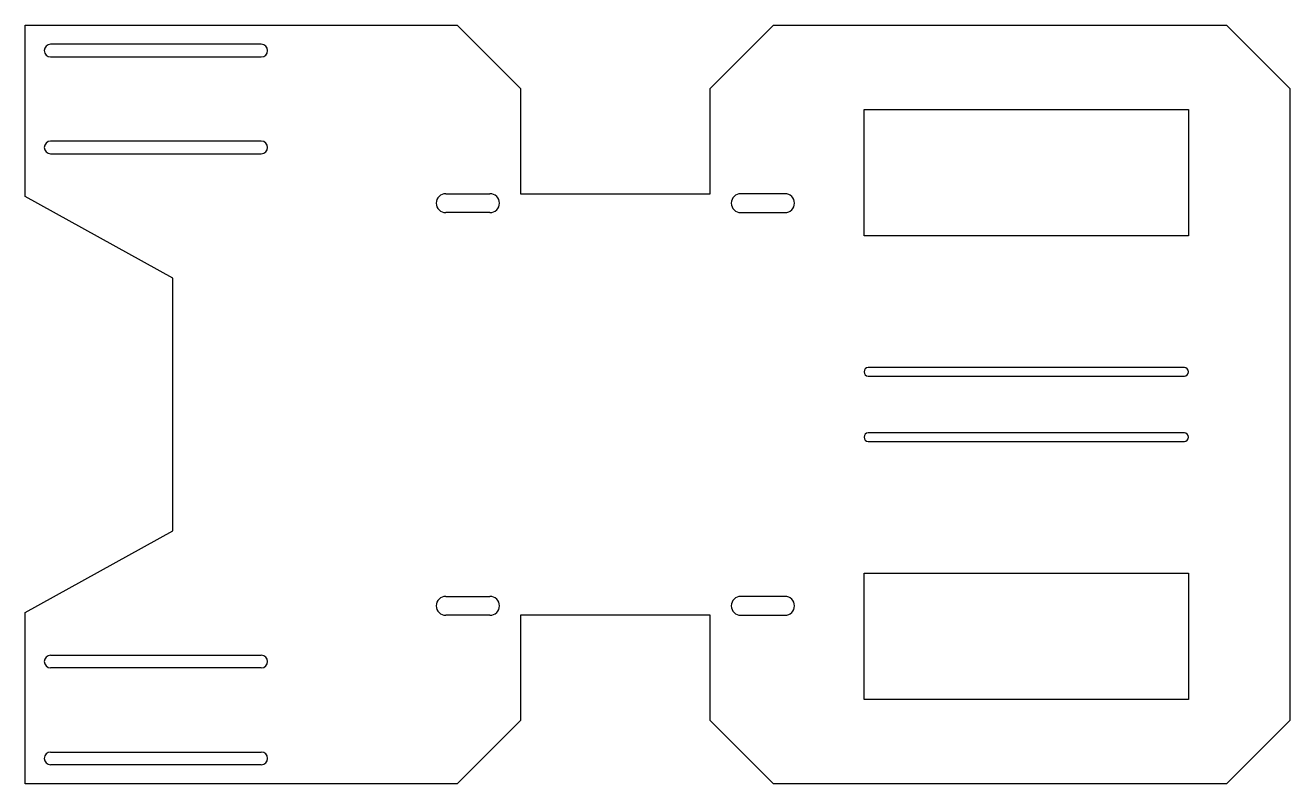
# Model space of a CAD drawing. Extents: x 0 to 300, y 0 to 180.
import ezdxf

# ---------------------------------------------------------------- set-up
doc = ezdxf.new("R2010")
doc.units = 0
doc.layers.add('INTERIOR_LOOPS', color=7, linetype='CONTINUOUS')
doc.layers.add('OUTER_LOOP', color=7, linetype='CONTINUOUS')

msp = doc.modelspace()

# ---------------------------------------------------------------- linework, layer by layer
at = {"layer": 'INTERIOR_LOOPS', "color": 3, "linetype": 'CONTINUOUS'}
for p, q in [((56, 175.5), (6, 175.5)), ((6, 172.5), (56, 172.5)), ((199, 130), (199, 160)), ((199, 160), (276, 160)), ((276, 160), (276, 130)), ((56, 152.5), (6, 152.5)), ((6, 149.5), (56, 149.5)), ((99.75, 140.035), (110.25, 140.035)), ((180.25, 140.035), (169.75, 140.035)), ((110.25, 135.535), (99.75, 135.535)), ((169.75, 135.535), (180.25, 135.535)), ((276, 130), (199, 130)), ((275, 98.75), (200, 98.75)), ((200, 96.75), (275, 96.75)), ((275, 83.25), (200, 83.25)), ((200, 81.25), (275, 81.25)), ((199, 20), (199, 50)), ((199, 50), (276, 50)), ((276, 50), (276, 20)), ((99.75, 44.465), (110.25, 44.465)), ((180.25, 44.465), (169.75, 44.465)), ((110.25, 39.965), (99.75, 39.965)), ((169.75, 39.965), (180.25, 39.965)), ((6, 30.5), (56, 30.5)), ((56, 27.5), (6, 27.5)), ((276, 20), (199, 20)), ((6, 7.5), (56, 7.5)), ((56, 4.5), (6, 4.5))]:
    msp.add_line(p, q, dxfattribs=at)
for centre, radius, start, end in [((6, 174), 1.5, 90, 270), ((56, 174), 1.5, 270, 90), ((6, 151), 1.5, 90, 270), ((56, 151), 1.5, 270, 90), ((99.75, 137.785), 2.25, 90, 270), ((110.25, 137.785), 2.25, 270, 90), ((169.75, 137.785), 2.25, 90, 270), ((180.25, 137.785), 2.25, 270, 90), ((200, 97.75), 1, 90, 270), ((275, 97.75), 1, 270, 90), ((200, 82.25), 1, 90, 270), ((275, 82.25), 1, 270, 90), ((99.75, 42.215), 2.25, 90, 270), ((110.25, 42.215), 2.25, 270, 90), ((169.75, 42.215), 2.25, 90, 270), ((180.25, 42.215), 2.25, 270, 90), ((6, 29), 1.5, 90, 270), ((56, 29), 1.5, 270, 90), ((6, 6), 1.5, 90, 270), ((56, 6), 1.5, 270, 90)]:
    msp.add_arc(centre, radius, start, end, dxfattribs=at)
at = {"layer": 'OUTER_LOOP', "color": 3, "linetype": 'CONTINUOUS'}
for p, q in [((0, 139.365), (0, 180)), ((0, 180), (102.5, 180)), ((102.5, 180), (117.5, 165)), ((162.5, 165), (177.5, 180)), ((177.5, 180), (285, 180)), ((285, 180), (300, 165)), ((117.5, 165), (117.5, 140)), ((162.5, 140), (162.5, 165)), ((300, 165), (300, 15)), ((35, 120), (0, 139.365)), ((117.5, 140), (162.5, 140)), ((35, 60), (35, 120)), ((0, 40.635), (35, 60)), ((0, 0), (0, 40.635)), ((162.5, 40), (117.5, 40)), ((117.5, 40), (117.5, 15)), ((162.5, 15), (162.5, 40)), ((117.5, 15), (102.5, 0)), ((177.5, 0), (162.5, 15)), ((300, 15), (285, 0)), ((102.5, 0), (0, 0)), ((285, 0), (177.5, 0))]:
    msp.add_line(p, q, dxfattribs=at)

doc.saveas('drawing.dxf')
